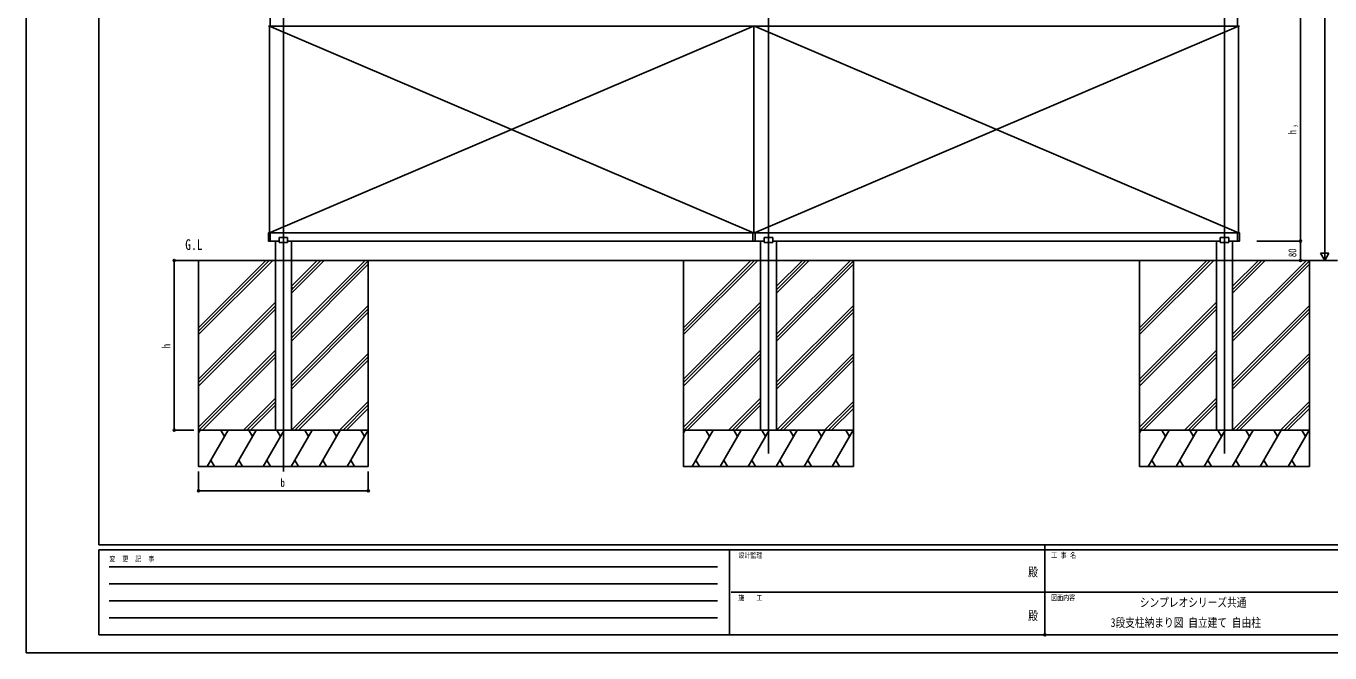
# Model space of a CAD drawing. Units: millimetres, scale not verified. Extents: x -4205 to 4205, y -2970 to 2970.
# Drawn here: x -4205 to 1170, y -2970 to -386 of the extents above; entities that cross this region are included whole.
import ezdxf
from ezdxf.enums import TextEntityAlignment as Align

# ---------------------------------------------------------------- set-up
doc = ezdxf.new("R2010")
doc.units = ezdxf.units.MM
doc.header["$LTSCALE"] = 16
doc.header["$PDMODE"] = 32
doc.header["$PDSIZE"] = 8
for name, color, linetype in [('0-2_USER1', 3, 'Continuous'), ('0-3_YKK_12', 2, 'Continuous'), ('0-4_YKK_A1', 4, 'Continuous'), ('0-5_YKK_D', 6, 'Continuous'), ('0-6_YKK_ZWAK', 7, 'Continuous')]:
    doc.layers.add(name, color=color, linetype=linetype)
doc.styles.add('ＭＳ ゴシック', font='')
doc.styles.get('ＭＳ ゴシック').set_extended_font_data('MS Gothic')

msp = doc.modelspace()

# ---------------------------------------------------------------- linework, layer by layer
at = {"layer": '0-3_YKK_12'}
for p, q in [((-3143.97, -2221.88), (-3143.97, 1529.77)), ((-1144.07, -2147.73), (-1144.07, 1536.31)), ((735.83, -2147.73), (735.83, 1517.31))]:
    msp.add_line(p, q, dxfattribs=at)
at = {"layer": '0-4_YKK_A1'}
for p, q in [((-3198.39, -386.3), (-3205.14, -385.89)), ((-1206.58, -1238.02), (-3201.57, -386.02)), ((-1206.58, -386.02), (-3201.57, -1238.02)), ((-3201.57, -1237.93), (-3201.57, -386.1)), ((-1208.58, -386.02), (-3198.08, -386.02)), ((-1208.58, -386.12), (-1208.58, -385.32)), ((-1204.08, -386.32), (-1208.01, -386.32)), ((-1204.08, -386.32), (-1204.08, -1237.72)), ((-1204.08, -386.32), (-1204.08, -1237.72)), ((-1204.08, -386.32), (-1200.14, -386.32)), ((-1201.58, -386.02), (793.43, -1238.02)), ((-1201.58, -1238.02), (793.43, -386.02)), ((-1199.58, -386.12), (-1199.58, -385.32)), ((-1199.58, -386.02), (789.93, -386.02)), ((790.24, -386.3), (796.99, -385.89)), ((793.43, -1237.93), (793.43, -386.1)), ((-3206.07, -1271.79), (-3206.07, -1239.15)), ((-3198.39, -1237.74), (-3205.14, -1238.15)), ((-3198.39, -1273.2), (-3205.14, -1272.79)), ((-1208.58, -1238.02), (-3198.08, -1238.02)), ((-3161.27, -1272.02), (-3198.07, -1272.02)), ((-3176.97, -1352.02), (-3176.97, -1272.02)), ((-3161.27, -1257.02), (-3126.67, -1257.02)), ((-3161.27, -1257.02), (-3161.27, -1278.02)), ((-3161.27, -1278.02), (-3126.67, -1278.02)), ((-3126.67, -1278.02), (-3126.67, -1257.02)), ((-1208.58, -1272.02), (-3126.67, -1272.02)), ((-3110.97, -1352.02), (-3110.97, -1272.02)), ((-1208.58, -1237.92), (-1208.58, -1238.72)), ((-1208.58, -1238.72), (-1208.58, -1271.96)), ((-1208.58, -1271.96), (-1208.58, -1272.76)), ((-1208.39, -1272.95), (-1204.08, -1273.22)), ((-1204.08, -1237.72), (-1208.01, -1237.72)), ((-1204.08, -1237.72), (-1200.14, -1237.72)), ((-1199.76, -1272.95), (-1204.08, -1273.22)), ((-1199.58, -1237.92), (-1199.58, -1238.72)), ((-1199.58, -1238.02), (789.93, -1238.02)), ((-1199.58, -1238.72), (-1199.58, -1271.96)), ((-1199.58, -1271.96), (-1199.58, -1272.76)), ((-1199.58, -1272.02), (-1161.37, -1272.02)), ((-1177.07, -1352.02), (-1177.07, -1272.02)), ((-1161.37, -1257.02), (-1126.77, -1257.02)), ((-1161.37, -1257.02), (-1161.37, -1278.02)), ((-1161.37, -1278.02), (-1126.77, -1278.02)), ((-1126.77, -1278.02), (-1126.77, -1257.02)), ((-1126.77, -1272.02), (718.53, -1272.02)), ((-1111.07, -1352.02), (-1111.07, -1272.02)), ((702.83, -1352.02), (702.83, -1272.02)), ((718.53, -1257.02), (753.13, -1257.02)), ((718.53, -1257.02), (718.53, -1278.02)), ((718.53, -1278.02), (753.13, -1278.02)), ((753.13, -1278.02), (753.13, -1257.02)), ((753.13, -1272.02), (789.93, -1272.02)), ((768.83, -1352.02), (768.83, -1272.02)), ((790.24, -1237.74), (796.99, -1238.15)), ((790.24, -1273.2), (796.99, -1272.79)), ((797.93, -1271.79), (797.93, -1239.15)), ((1201.8, -1352.02), (-3589.68, -1352.02)), ((-3493.97, -1657.65), (-3188.34, -1352.02)), ((-3493.97, -1643.51), (-3202.48, -1352.02)), ((-3493.97, -1629.36), (-3216.63, -1352.02)), ((-3176.97, -2052.02), (-3176.97, -1352.02)), ((-3110.97, -2052.02), (-3110.97, -1352.02)), ((-3110.97, -1486.78), (-2976.21, -1352.02)), ((-3110.97, -1458.5), (-3004.49, -1352.02)), ((-3110.97, -1656.49), (-2806.5, -1352.02)), ((-3110.97, -1472.64), (-2990.35, -1352.02)), ((-3110.97, -1670.63), (-2793.97, -1353.63)), ((-3110.97, -1684.77), (-2793.97, -1367.77)), ((-3035.97, -1383.5), (-3004.49, -1352.02)), ((-1494.07, -1657.65), (-1188.44, -1352.02)), ((-1494.07, -1643.51), (-1202.58, -1352.02)), ((-1494.07, -1629.36), (-1216.73, -1352.02)), ((-1177.07, -2052.02), (-1177.07, -1352.02)), ((-1111.07, -2052.02), (-1111.07, -1352.02)), ((-1111.07, -1486.78), (-976.31, -1352.02)), ((-1111.07, -1458.5), (-1004.59, -1352.02)), ((-1111.07, -1656.49), (-806.6, -1352.02)), ((-1111.07, -1472.64), (-990.45, -1352.02)), ((-1111.07, -1670.63), (-794.07, -1353.63)), ((-1111.07, -1684.77), (-794.07, -1367.77)), ((-1036.07, -1383.5), (-1004.59, -1352.02)), ((385.83, -1657.65), (691.46, -1352.02)), ((385.83, -1643.51), (677.32, -1352.02)), ((385.83, -1629.36), (663.17, -1352.02)), ((702.83, -2052.02), (702.83, -1352.02)), ((768.83, -2052.02), (768.83, -1352.02)), ((768.83, -1486.78), (903.59, -1352.02)), ((768.83, -1458.5), (875.31, -1352.02)), ((768.83, -1656.49), (1073.3, -1352.02)), ((768.83, -1472.64), (889.45, -1352.02)), ((768.83, -1670.63), (1085.83, -1353.63)), ((768.83, -1684.77), (1085.83, -1367.77)), ((843.83, -1383.5), (875.31, -1352.02)), ((-3110.97, -1472.64), (-3101.97, -1463.64)), ((-1111.07, -1472.64), (-1102.07, -1463.64)), ((768.83, -1472.64), (777.83, -1463.64)), ((-3493.97, -1841.49), (-3176.97, -1524.5)), ((-3493.97, -1855.64), (-3176.97, -1538.64)), ((-3493.97, -1855.64), (-3176.97, -1538.64)), ((-3493.97, -1869.78), (-3176.97, -1552.78)), ((-3110.97, -1854.48), (-2793.97, -1537.48)), ((-3110.97, -1868.62), (-2793.97, -1551.62)), ((-1494.07, -1841.49), (-1177.07, -1524.5)), ((-1494.07, -1855.64), (-1177.07, -1538.64)), ((-1494.07, -1855.64), (-1177.07, -1538.64)), ((-1494.07, -1869.78), (-1177.07, -1552.78)), ((-1111.07, -1854.48), (-794.07, -1537.48)), ((-1111.07, -1868.62), (-794.07, -1551.62)), ((385.83, -1841.49), (702.83, -1524.5)), ((385.83, -1855.64), (702.83, -1538.64)), ((385.83, -1855.64), (702.83, -1538.64)), ((385.83, -1869.78), (702.83, -1552.78)), ((768.83, -1854.48), (1085.83, -1537.48)), ((768.83, -1868.62), (1085.83, -1551.62)), ((-3110.97, -1882.76), (-2793.97, -1565.76)), ((-1111.07, -1882.76), (-794.07, -1565.76)), ((768.83, -1882.76), (1085.83, -1565.76)), ((-3493.97, -2039.48), (-3176.97, -1722.49)), ((-3492.37, -2052.02), (-3176.97, -1736.63)), ((-3478.23, -2052.02), (-3176.97, -1750.77)), ((-3110.53, -2052.02), (-2793.97, -1735.47)), ((-3096.39, -2052.02), (-2793.97, -1749.61)), ((-3082.24, -2052.02), (-2793.97, -1763.75)), ((-1494.07, -2039.48), (-1177.07, -1722.49)), ((-1492.47, -2052.02), (-1177.07, -1736.63)), ((-1478.33, -2052.02), (-1177.07, -1750.77)), ((-1110.63, -2052.02), (-794.07, -1735.47)), ((-1096.49, -2052.02), (-794.07, -1749.61)), ((-1082.34, -2052.02), (-794.07, -1763.75)), ((385.83, -2039.48), (702.83, -1722.49)), ((387.43, -2052.02), (702.83, -1736.63)), ((401.58, -2052.02), (702.83, -1750.77)), ((769.27, -2052.02), (1085.83, -1735.47)), ((783.41, -2052.02), (1085.83, -1749.61)), ((797.56, -2052.02), (1085.83, -1763.75)), ((-3308.52, -2052.02), (-3176.97, -1920.48)), ((-3294.38, -2052.02), (-3176.97, -1934.62)), ((-2912.54, -2052.02), (-2793.97, -1933.46)), ((-1308.62, -2052.02), (-1177.07, -1920.48)), ((-1294.48, -2052.02), (-1177.07, -1934.62)), ((-912.64, -2052.02), (-794.07, -1933.46)), ((571.28, -2052.02), (702.83, -1920.48)), ((585.42, -2052.02), (702.83, -1934.62)), ((967.26, -2052.02), (1085.83, -1933.46)), ((-3280.23, -2052.02), (-3176.97, -1948.76)), ((-2898.4, -2052.02), (-2793.97, -1947.6)), ((-2884.25, -2052.02), (-2793.97, -1961.74)), ((-1280.33, -2052.02), (-1177.07, -1948.76)), ((-898.5, -2052.02), (-794.07, -1947.6)), ((-884.35, -2052.02), (-794.07, -1961.74)), ((599.57, -2052.02), (702.83, -1948.76)), ((981.4, -2052.02), (1085.83, -1947.6)), ((995.55, -2052.02), (1085.83, -1961.74)), ((-3493.97, -2052.02), (-2793.97, -2052.02)), ((-3493.97, -2063.14), (-3487.55, -2052.02)), ((-3458.68, -2202.02), (-3372.08, -2052.02)), ((-3387.08, -2078), (-3402.08, -2052.02)), ((-3343.22, -2202.02), (-3256.61, -2052.02)), ((-3271.61, -2078), (-3286.61, -2052.02)), ((-3227.75, -2202.02), (-3141.14, -2052.02)), ((-3156.14, -2078), (-3171.14, -2052.02)), ((-3112.28, -2202.02), (-3025.67, -2052.02)), ((-3040.67, -2078), (-3055.68, -2052.02)), ((-2996.81, -2202.02), (-2910.2, -2052.02)), ((-2925.2, -2078), (-2940.21, -2052.02)), ((-2881.34, -2202.02), (-2794.73, -2052.02)), ((-2809.73, -2078), (-2824.74, -2052.02)), ((-1494.07, -2052.02), (-794.07, -2052.02)), ((-1494.07, -2063.14), (-1487.65, -2052.02)), ((-1458.78, -2202.02), (-1372.18, -2052.02)), ((-1387.18, -2078), (-1402.18, -2052.02)), ((-1343.32, -2202.02), (-1256.71, -2052.02)), ((-1271.71, -2078), (-1286.71, -2052.02)), ((-1227.85, -2202.02), (-1141.24, -2052.02)), ((-1156.24, -2078), (-1171.24, -2052.02)), ((-1112.38, -2202.02), (-1025.77, -2052.02)), ((-1040.77, -2078), (-1055.78, -2052.02)), ((-996.91, -2202.02), (-910.3, -2052.02)), ((-925.3, -2078), (-940.31, -2052.02)), ((-881.44, -2202.02), (-794.83, -2052.02)), ((-809.83, -2078), (-824.84, -2052.02)), ((385.83, -2052.02), (1085.83, -2052.02)), ((385.83, -2063.14), (392.25, -2052.02)), ((421.12, -2202.02), (507.72, -2052.02)), ((492.72, -2078), (477.72, -2052.02)), ((536.58, -2202.02), (623.19, -2052.02)), ((608.19, -2078), (593.19, -2052.02)), ((652.05, -2202.02), (738.66, -2052.02)), ((723.66, -2078), (708.66, -2052.02)), ((767.52, -2202.02), (854.13, -2052.02)), ((839.13, -2078), (824.12, -2052.02)), ((882.99, -2202.02), (969.6, -2052.02)), ((954.6, -2078), (939.59, -2052.02)), ((998.46, -2202.02), (1085.07, -2052.02)), ((1070.07, -2078), (1055.06, -2052.02)), ((-3443.68, -2176.04), (-3428.69, -2202.02)), ((-3328.22, -2176.04), (-3313.22, -2202.02)), ((-3212.75, -2176.04), (-3197.75, -2202.02)), ((-3097.28, -2176.04), (-3082.28, -2202.02)), ((-2981.81, -2176.04), (-2966.81, -2202.02)), ((-2866.34, -2176.04), (-2851.34, -2202.02)), ((-1443.78, -2176.04), (-1428.79, -2202.02)), ((-1328.32, -2176.04), (-1313.32, -2202.02)), ((-1212.85, -2176.04), (-1197.85, -2202.02)), ((-1097.38, -2176.04), (-1082.38, -2202.02)), ((-981.91, -2176.04), (-966.91, -2202.02)), ((-866.44, -2176.04), (-851.44, -2202.02)), ((436.12, -2176.04), (451.11, -2202.02)), ((551.58, -2176.04), (566.58, -2202.02)), ((667.05, -2176.04), (682.05, -2202.02)), ((782.52, -2176.04), (797.52, -2202.02)), ((897.99, -2176.04), (912.99, -2202.02)), ((1013.46, -2176.04), (1028.46, -2202.02))]:
    msp.add_line(p, q, dxfattribs=at)
for points in [[(-3198.07, -386), (-3198.07, -385.32), (-3198.07, -351.82), (-3198.07, -351.14)], [(789.93, -386), (789.93, -385.32), (789.93, -351.82), (789.93, -351.14)], [(-3198.07, -1238.04), (-3198.07, -1238.72), (-3198.07, -1272.22), (-3198.07, -1272.9)], [(789.93, -1238.04), (789.93, -1238.72), (789.93, -1272.22), (789.93, -1272.9)]]:
    msp.add_lwpolyline(points, dxfattribs=at)
for points in [[(-2793.97, -2202.02), (-2793.97, -1352.02), (-3493.97, -1352.02), (-3493.97, -2202.02)], [(-794.07, -2202.02), (-794.07, -1352.02), (-1494.07, -1352.02), (-1494.07, -2202.02)], [(1085.83, -2202.02), (1085.83, -1352.02), (385.83, -1352.02), (385.83, -2202.02)]]:
    msp.add_lwpolyline(points, close=True, dxfattribs=at)
for centre, radius, start, end in [((-3198.37, -386), 0.3, 266.5, 0), ((-1208.37, -386.12), 0.202, 179.93968, 269.38321), ((-1199.78, -386.12), 0.202, 270.61679, 0.06032), ((790.23, -386), 0.3, 180, 273.5), ((-3205.07, -1239.15), 1, 93.5, 180), ((-3205.07, -1271.79), 1, 180, 266.5), ((-3198.37, -1238.04), 0.3, 360, 93.5), ((-3198.37, -1272.9), 0.3, 266.5, 360), ((-1208.38, -1272.76), 0.2, 180, 266.5), ((-1208.37, -1237.92), 0.202, 90.61679, 180.06032), ((-1199.78, -1237.92), 0.202, 359.93968, 89.38321), ((-1199.78, -1272.76), 0.2, 273.5, 0), ((790.23, -1238.04), 0.3, 86.5, 180), ((790.23, -1272.9), 0.3, 180, 273.5), ((796.93, -1239.15), 1, 0, 86.5), ((796.93, -1271.79), 1, 273.5, 0)]:
    msp.add_arc(centre, radius, start, end, dxfattribs=at)
for centre, start_param, end_param in [((-1208.01, -385.32), 4.6587856, 4.712389), ((-1200.14, -385.32), 4.712389, 4.7659923), ((-1208.01, -1238.72), 1.5707963, 1.6243997), ((-1200.14, -1238.72), 1.517193, 1.5707963)]:
    msp.add_ellipse(centre, major_axis=(6.74, 0), ratio=0.148374, start_param=start_param, end_param=end_param, dxfattribs=at)
at = {"layer": '0-5_YKK_D'}
for p, q in [((1148.93, 1457.98), (1148.93, -1317.02)), ((1048.93, -352.02), (1048.93, -1272.02)), ((868.93, -1272.02), (1049.93, -1272.02)), ((868.93, -1272.02), (1049.93, -1272.02)), ((1048.93, -1272.02), (1048.93, -1352.02)), ((1148.93, -1352.02), (1131.43, -1321.71)), ((1166.43, -1321.71), (1131.43, -1321.71)), ((1148.93, -1352.02), (1148.93, -1291.4)), ((1148.93, -1352.02), (1166.43, -1321.71)), ((-3513.97, -1352.02), (-3594.97, -1352.02)), ((-3593.97, -1352.02), (-3593.97, -2052.02)), ((868.93, -1352.02), (1049.93, -1352.02)), ((868.93, -1352.02), (1149.93, -1352.02)), ((-3513.97, -2052.02), (-3594.97, -2052.02)), ((-3493.97, -2222.02), (-3493.97, -2303.02)), ((-2793.97, -2222.02), (-2793.97, -2303.02)), ((-2793.97, -2302.02), (-3493.97, -2302.02))]:
    msp.add_line(p, q, dxfattribs=at)
for centre in [(1048.93, -1272.02), (1048.93, -1272.02), (-3593.97, -1352.02), (1048.93, -1352.02), (-3593.97, -2052.02), (-3493.97, -2302.02), (-2793.97, -2302.02)]:
    msp.add_circle(centre, 4.25, dxfattribs=at)
at = {"layer": '0-6_YKK_ZWAK'}
for p, q in [((-3904.98, -2525), (-3904.98, 2775)), ((3895.02, -2525), (-3904.98, -2525)), ((-4.98, -2525), (-4.98, -2895)), ((-1304.98, -2545), (-3904.98, -2545)), ((-3904.98, -2895), (-3904.98, -2545)), ((-1304.98, -2545), (-1304.98, -2895)), ((-4.98, -2545), (-1304.98, -2545)), ((1295.02, -2545), (-4.98, -2545)), ((-3862.48, -2615), (-1354.98, -2615)), ((-3862.48, -2685), (-1354.98, -2685)), ((-1297.48, -2720), (-4.98, -2720)), ((-4.98, -2720), (1295.02, -2720)), ((-3862.48, -2755), (-1354.98, -2755)), ((-3862.48, -2825), (-1354.98, -2825)), ((-3904.98, -2895), (-1304.98, -2895)), ((-1304.98, -2895), (-4.98, -2895)), ((-4.98, -2895), (1295.02, -2895))]:
    msp.add_line(p, q, dxfattribs=at)
msp.add_lwpolyline([(-4205, -2970), (4205, -2970), (4205, 2970), (-4205, 2970)], close=True, dxfattribs=at)
msp.add_point((-4.98, -2895), dxfattribs=at)

# ---------------------------------------------------------------- texts
at = {"layer": '0-2_USER1', "style": 'ＭＳ ゴシック', "width": 0.8}
for s, height, p in [('G.L', 43.99, (-3548.84, -1321.96)), ('シンプレオシリーズ共通', 36.66, (386.35, -2790.83)), ('3段支柱納まり図 自立建て 自由柱', 36.66, (266.35, -2874.17))]:
    msp.add_text(s, height=height, dxfattribs=at).set_placement(p, align=Align.BOTTOM_LEFT)
at = {"layer": '0-5_YKK_D', "style": 'ＭＳ ゴシック', "width": 0.8}
for s, height, p in [('3', 16.5, (1041.93, -803.62)), ('h', 32.99, (1041.93, -832.42)), ('80', 32.99, (1041.93, -1338.42)), ('h', 32.99, (-3600.97, -1714.02))]:
    msp.add_text(s, height=height, rotation=90, dxfattribs=at).set_placement(p, align=Align.BOTTOM_LEFT)
msp.add_text('b', height=32.99, dxfattribs=at).set_placement((-3155.97, -2295.02), align=Align.BOTTOM_LEFT)
at = {"layer": '0-6_YKK_ZWAK', "style": 'ＭＳ ゴシック', "width": 0.8}
for s, height, p in [('変  更  記  事', 21.99, (-3861.31, -2600)), ('設計監理', 21.99, (-1268.31, -2585)), ('工 事 名', 21.99, (21.27, -2585)), ('殿', 36.66, (-73.67, -2665.83)), ('施\u3000\u3000工', 21.99, (-1268.31, -2760)), ('図面内容', 21.99, (21.27, -2760)), ('殿', 36.66, (-73.67, -2845.83))]:
    msp.add_text(s, height=height, dxfattribs=at).set_placement(p, align=Align.BOTTOM_LEFT)

doc.saveas('drawing.dxf')
